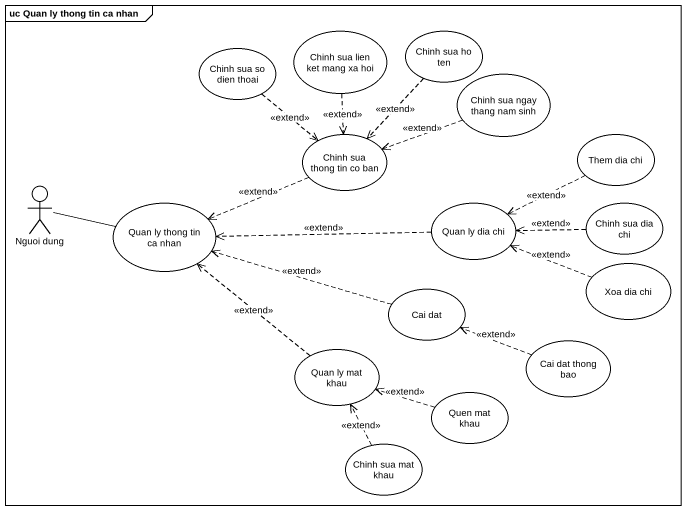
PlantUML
@startuml
mainframe uc Quan ly thong tin ca nhan
usecase "Chinh sua lien ket mang xa hoi" as Chinh_sua_lien_ket_mang_xa
usecase "Chinh sua ho ten" as Chinh_sua_ho_ten
usecase "Chinh sua so dien thoai" as Chinh_sua_so_dien_thoai
usecase "Chinh sua ngay thang nam sinh" as Chinh_sua_ngay_thang_nam
usecase "Chinh sua thong tin co ban" as Chinh_sua_thong_tin_co_ban
usecase "Them dia chi" as Them_dia_chi
actor "Nguoi dung" as Nguoi_dung
usecase "Quan ly thong tin ca nhan" as Quan_ly_thong_tin_ca_nhan
usecase "Quan ly dia chi" as Quan_ly_dia_chi
usecase "Chinh sua dia chi" as Chinh_sua_dia_chi
usecase "Xoa dia chi" as Xoa_dia_chi
usecase "Cai dat" as Cai_dat
usecase "Quan ly mat khau" as Quan_ly_mat_khau
usecase "Cai dat thong bao" as Cai_dat_thong_bao
usecase "Quen mat khau" as Quen_mat_khau
usecase "Chinh sua mat khau" as Chinh_sua_mat_khau
Chinh_sua_lien_ket_mang_xa ..> Chinh_sua_thong_tin_co_ban : <<extend>>
Chinh_sua_ho_ten ..> Chinh_sua_thong_tin_co_ban : <<extend>>
Chinh_sua_so_dien_thoai ..> Chinh_sua_thong_tin_co_ban : <<extend>>
Chinh_sua_ngay_thang_nam .left.> Chinh_sua_thong_tin_co_ban : <<extend>>
Chinh_sua_thong_tin_co_ban .left.> Quan_ly_thong_tin_ca_nhan : <<extend>>
Them_dia_chi .left.> Quan_ly_dia_chi : <<extend>>
Nguoi_dung -right- Quan_ly_thong_tin_ca_nhan
Quan_ly_dia_chi .left.> Quan_ly_thong_tin_ca_nhan : <<extend>>
Chinh_sua_dia_chi .left.> Quan_ly_dia_chi : <<extend>>
Xoa_dia_chi .left.> Quan_ly_dia_chi : <<extend>>
Cai_dat .left.> Quan_ly_thong_tin_ca_nhan : <<extend>>
Quan_ly_mat_khau .up.> Quan_ly_thong_tin_ca_nhan : <<extend>>
Cai_dat_thong_bao .left.> Cai_dat : <<extend>>
Quen_mat_khau .left.> Quan_ly_mat_khau : <<extend>>
Chinh_sua_mat_khau .up.> Quan_ly_mat_khau : <<extend>>
@enduml
